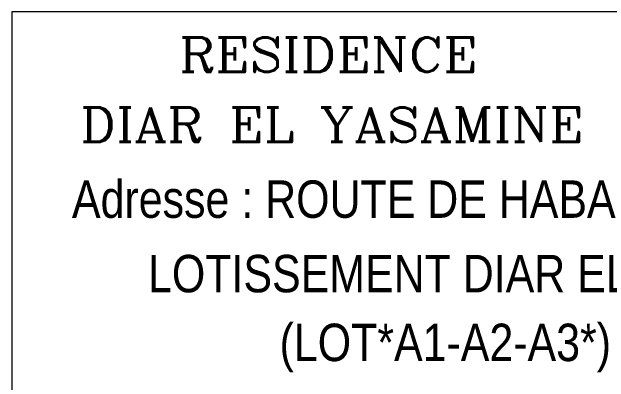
# Model space of a CAD drawing. Header units: millimetres. Extents: x 906 to 2482, y -1360 to -637.
# Drawn here: x 2051.141 to 2055.11, y -1347.917 to -1345.453 of the extents above; entities that cross this region are included whole.
import ezdxf

# ---------------------------------------------------------------- set-up
doc = ezdxf.new("R2010")
doc.units = ezdxf.units.MM
doc.layers.add('mur-fort', color=7, linetype='Continuous', lineweight=60)
doc.layers.add('TEXTE', color=7, linetype='Continuous', lineweight=20)
doc.styles.add('COMPLEX', font='complex_.ttf')

msp = doc.modelspace()

# ---------------------------------------------------------------- linework, layer by layer
at = {"layer": 'mur-fort', "lineweight": 15}
msp.add_lwpolyline([(2056.2282, -1345.4529), (2051.1415, -1345.4529), (2051.1415, -1359.6473), (2056.2282, -1359.6473)], close=True, dxfattribs=at)

# ---------------------------------------------------------------- texts
at = {"layer": 'TEXTE', "color": 7, "linetype": 'Continuous', "style": 'COMPLEX', "width": 1.111111}
for s, p in [(' RESIDENCE ', (2052.0782, -1345.852)), (' DIAR EL YASAMINE ', (2051.4203, -1346.3178))]:
    msp.add_text(s, height=0.228924, rotation=0, dxfattribs=at).set_placement(p)
at = {"layer": 'TEXTE', "color": 7, "char_height": 0.249006, "width": 5.544032, "attachment_point": 1}
for s, insert in [('{\\fBodoni MT Condensed|b0|i0|c0|p18;Adresse : ROUTE DE HABANA Km 4 SFAX}', (2051.5404, -1346.5744)), ('{\\fBodoni MT Condensed|b0|i0|c0|p18;LOTISSEMENT DIAR EL YASAMINE }', (2052.0459, -1347.0701)), ('{\\fBodoni MT Condensed|b0|i0|c0|p18;(LOT*A1-A2-A3*) }', (2052.9204, -1347.528))]:
    msp.add_mtext(s, dxfattribs=dict(at, insert=insert))

doc.saveas('drawing.dxf')
